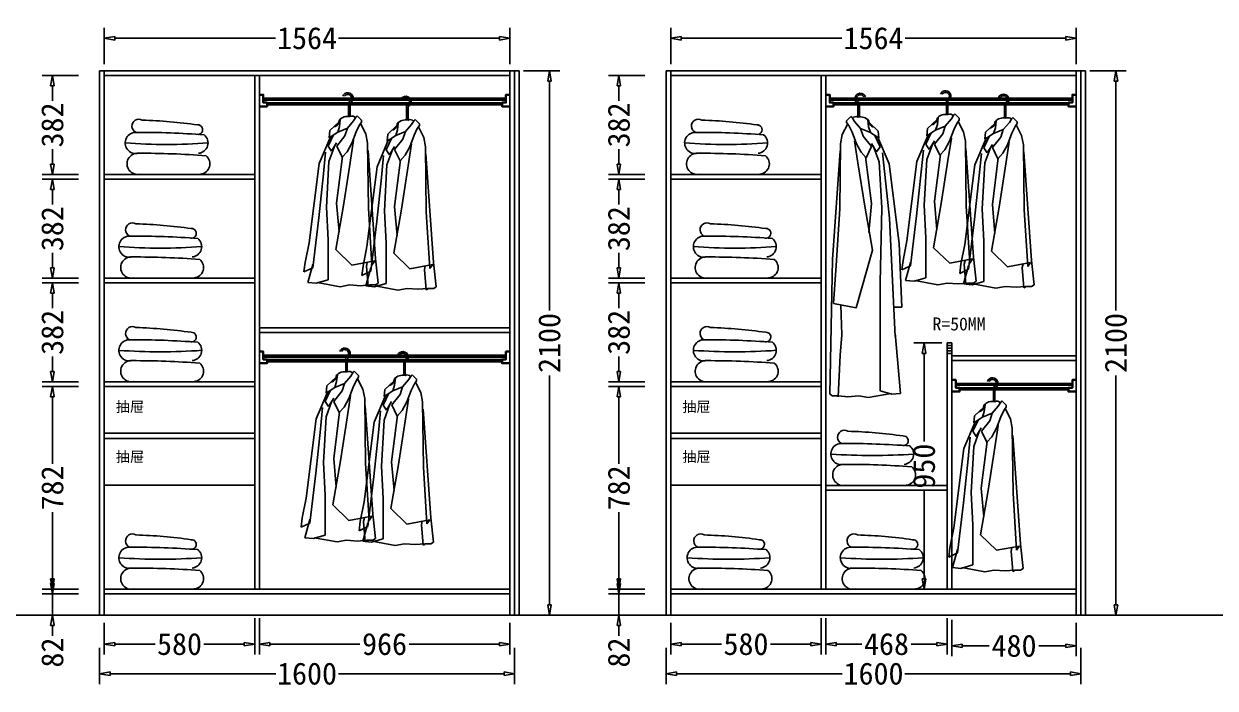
# Model space of a CAD drawing. Header units: millimetres. Extents: x 304407 to 361076, y -1262425 to -1203358.
# Drawn here: x 309134 to 313729, y -1209244 to -1206681 of the extents above; entities that cross this region are included whole.
import ezdxf

# ---------------------------------------------------------------- set-up
doc = ezdxf.new("R2010")
doc.units = ezdxf.units.MM
doc.header["$LTSCALE"] = 20
doc.layers.get('Defpoints').update_dxf_attribs({"color": 250})
for name, color, linetype in [('8', 8, 'Continuous'), ('LAYER10', 11, 'Continuous'), ('LAYER8', 11, 'Continuous'), ('图层3', 4, 'Continuous'), ('墙体', 40, 'Continuous')]:
    doc.layers.add(name, color=color, linetype=linetype)
doc.styles.get("Standard").update_dxf_attribs({"font": 'SimSun.ttf', "height": 85})
doc.styles.add('text', font='SimSun.ttf', dxfattribs={"height": 85})
doc.dimstyles.new('周文晶', dxfattribs={"dimtxt": 70, "dimasz": 40, "dimexe": 40, "dimexo": 30, "dimgap": 10, "dimtad": 0, "dimdec": 0, "dimtxsty": 'Standard', "dimblk": 'CLOSEDBLANK', "dimcen": 200, "dimclrd": 256, "dimclre": 256, "dimadec": 0, "dimazin": 0, "dimtfac": 1, "dimtdec": 0, "dimtmove": 0, "dimatfit": 3, "dimldrblk": 'CLOSEDBLANK', "dimfxl": 100, "dimfxlon": 1, "dimarcsym": 0})

# ---------------------------------------------------------------- blocks, each defined once
blk = doc.blocks.new('_ClosedBlank')
at = {"color": 0, "linetype": 'ByBlock', "lineweight": -2}
for p, q in [((-1, 0.17), (0, 0)), ((-1, 0.17), (-1, -0.17)), ((0, 0), (-1, -0.17))]:
    blk.add_line(p, q, dxfattribs=at)
blk = doc.blocks.new('*D74')
at = {"lineweight": -2, "transparency": 16777216}
for p, q in [((311629, -1208992.6), (311629, -1209114.2)), ((312209, -1208974.2), (312209, -1209114.2)), ((311669, -1209074.2), (311825, -1209074.2)), ((312169, -1209074.2), (312013.1, -1209074.2))]:
    blk.add_line(p, q, dxfattribs=at)
at = {"layer": 'Defpoints', "color": 0, "transparency": 16777216}
for p in [(312209, -1208862.6), (311629, -1208962.6), (312209, -1209074.2)]:
    blk.add_point(p, dxfattribs=at)
at = {"lineweight": -2, "transparency": 16777216, "xscale": 40, "yscale": 40, "zscale": 40, "rotation": 180}
blk.add_blockref('_ClosedBlank', (311629, -1209074.2), dxfattribs=at)
at = {"lineweight": -2, "transparency": 16777216, "xscale": 40, "yscale": 40, "zscale": 40}
blk.add_blockref('_ClosedBlank', (312209, -1209074.2), dxfattribs=at)
at = {"color": 0, "transparency": 16777216, "insert": (311919, -1209074.2), "char_height": 85, "attachment_point": 5}
blk.add_mtext('580', dxfattribs=at)
blk = doc.blocks.new('*D75')
at = {"lineweight": -2, "transparency": 16777216}
for p, q in [((312227, -1208974.2), (312227, -1209114.2)), ((312695, -1208974.2), (312695, -1209114.2)), ((312267, -1209074.2), (312366, -1209074.2)), ((312655, -1209074.2), (312556, -1209074.2))]:
    blk.add_line(p, q, dxfattribs=at)
at = {"layer": 'Defpoints', "color": 0, "transparency": 16777216}
for p in [(312227, -1206880.6), (312695, -1208862.6), (312695, -1209074.2)]:
    blk.add_point(p, dxfattribs=at)
at = {"lineweight": -2, "transparency": 16777216, "xscale": 40, "yscale": 40, "zscale": 40, "rotation": 180}
blk.add_blockref('_ClosedBlank', (312227, -1209074.2), dxfattribs=at)
at = {"lineweight": -2, "transparency": 16777216, "xscale": 40, "yscale": 40, "zscale": 40}
blk.add_blockref('_ClosedBlank', (312695, -1209074.2), dxfattribs=at)
at = {"color": 0, "transparency": 16777216, "insert": (312461, -1209074.2), "char_height": 85, "attachment_point": 5}
blk.add_mtext('468', dxfattribs=at)
blk = doc.blocks.new('*D76')
at = {"lineweight": -2, "transparency": 16777216}
for p, q in [((311629, -1206837.3), (311629, -1206697.3)), ((313193, -1206837.3), (313193, -1206697.3)), ((311669, -1206737.3), (312289.1, -1206737.3)), ((313153, -1206737.3), (312533, -1206737.3))]:
    blk.add_line(p, q, dxfattribs=at)
at = {"layer": 'Defpoints', "color": 0, "transparency": 16777216}
for p in [(313193, -1206737.3), (311629, -1206880.6), (313193, -1206880.6)]:
    blk.add_point(p, dxfattribs=at)
at = {"lineweight": -2, "transparency": 16777216, "xscale": 40, "yscale": 40, "zscale": 40, "rotation": 180}
blk.add_blockref('_ClosedBlank', (311629, -1206737.3), dxfattribs=at)
at = {"lineweight": -2, "transparency": 16777216, "xscale": 40, "yscale": 40, "zscale": 40}
blk.add_blockref('_ClosedBlank', (313193, -1206737.3), dxfattribs=at)
at = {"color": 0, "transparency": 16777216, "insert": (312411, -1206737.3), "char_height": 85, "attachment_point": 5}
blk.add_mtext('1564', dxfattribs=at)
blk = doc.blocks.new('*D77')
at = {"lineweight": -2, "transparency": 16777216}
for p, q in [((311611, -1209088.3), (311611, -1209228.3)), ((313211, -1209088.3), (313211, -1209228.3)), ((311651, -1209188.3), (312290.1, -1209188.3)), ((313171, -1209188.3), (312532, -1209188.3))]:
    blk.add_line(p, q, dxfattribs=at)
at = {"layer": 'Defpoints', "color": 0, "transparency": 16777216}
for p in [(311611, -1208962.6), (313211, -1208962.6), (313211, -1209188.3)]:
    blk.add_point(p, dxfattribs=at)
at = {"lineweight": -2, "transparency": 16777216, "xscale": 40, "yscale": 40, "zscale": 40, "rotation": 180}
blk.add_blockref('_ClosedBlank', (311611, -1209188.3), dxfattribs=at)
at = {"lineweight": -2, "transparency": 16777216, "xscale": 40, "yscale": 40, "zscale": 40}
blk.add_blockref('_ClosedBlank', (313211, -1209188.3), dxfattribs=at)
at = {"color": 0, "transparency": 16777216, "insert": (312411, -1209188.3), "char_height": 85, "attachment_point": 5}
blk.add_mtext('1600', dxfattribs=at)
blk = doc.blocks.new('*D78')
at = {"lineweight": -2, "transparency": 16777216}
for p, q in [((311428.8, -1208840.6), (311428.8, -1208800.6)), ((311528.8, -1208880.6), (311388.8, -1208880.6)), ((311428.8, -1208880.6), (311428.8, -1208962.6)), ((311528.8, -1208962.6), (311388.8, -1208962.6)), ((311428.8, -1209002.6), (311428.8, -1209042.6))]:
    blk.add_line(p, q, dxfattribs=at)
at = {"layer": 'Defpoints', "color": 0, "transparency": 16777216}
for p in [(311428.8, -1208880.6), (311629, -1208880.6), (311611, -1208962.6)]:
    blk.add_point(p, dxfattribs=at)
at = {"lineweight": -2, "transparency": 16777216, "xscale": 40, "yscale": 40, "zscale": 40}
for p, rotation in [((311428.8, -1208880.6), 270), ((311428.8, -1208962.6), 90)]:
    blk.add_blockref('_ClosedBlank', p, dxfattribs=dict(at, rotation=rotation))
at = {"color": 0, "transparency": 16777216, "insert": (311428.8, -1209106.7), "char_height": 85, "attachment_point": 5, "rotation": 90}
blk.add_mtext('82', dxfattribs=at)
blk = doc.blocks.new('*D79')
at = {"lineweight": -2, "transparency": 16777216}
for p, q in [((311528.8, -1208080.6), (311388.8, -1208080.6)), ((311428.8, -1208120.6), (311428.8, -1208378.5)), ((311428.8, -1208822.6), (311428.8, -1208564.8)), ((311528.8, -1208862.6), (311388.8, -1208862.6))]:
    blk.add_line(p, q, dxfattribs=at)
at = {"layer": 'Defpoints', "color": 0, "transparency": 16777216}
for p in [(311428.8, -1208080.6), (311629, -1208080.6), (311629, -1208862.6)]:
    blk.add_point(p, dxfattribs=at)
at = {"lineweight": -2, "transparency": 16777216, "xscale": 40, "yscale": 40, "zscale": 40}
for p, rotation in [((311428.8, -1208080.6), 90), ((311428.8, -1208862.6), 270)]:
    blk.add_blockref('_ClosedBlank', p, dxfattribs=dict(at, rotation=rotation))
at = {"color": 0, "transparency": 16777216, "insert": (311428.8, -1208471.6), "char_height": 85, "attachment_point": 5, "rotation": 90}
blk.add_mtext('782', dxfattribs=at)
blk = doc.blocks.new('*D80')
at = {"lineweight": -2, "transparency": 16777216}
for p, q in [((311528.8, -1207680.6), (311388.8, -1207680.6)), ((311428.8, -1207720.6), (311428.8, -1207778.3)), ((311428.8, -1208022.6), (311428.8, -1207965)), ((311528.8, -1208062.6), (311388.8, -1208062.6))]:
    blk.add_line(p, q, dxfattribs=at)
at = {"layer": 'Defpoints', "color": 0, "transparency": 16777216}
for p in [(311428.8, -1207680.6), (311629, -1207680.6), (311629, -1208062.6)]:
    blk.add_point(p, dxfattribs=at)
at = {"lineweight": -2, "transparency": 16777216, "xscale": 40, "yscale": 40, "zscale": 40}
for p, rotation in [((311428.8, -1207680.6), 90), ((311428.8, -1208062.6), 270)]:
    blk.add_blockref('_ClosedBlank', p, dxfattribs=dict(at, rotation=rotation))
at = {"color": 0, "transparency": 16777216, "insert": (311428.8, -1207871.6), "char_height": 85, "attachment_point": 5, "rotation": 90}
blk.add_mtext('382', dxfattribs=at)
blk = doc.blocks.new('*D81')
at = {"lineweight": -2, "transparency": 16777216}
for p, q in [((311528.8, -1207280.6), (311388.8, -1207280.6)), ((311428.8, -1207320.6), (311428.8, -1207378.3)), ((311428.8, -1207622.6), (311428.8, -1207565)), ((311528.8, -1207662.6), (311388.8, -1207662.6))]:
    blk.add_line(p, q, dxfattribs=at)
at = {"layer": 'Defpoints', "color": 0, "transparency": 16777216}
for p in [(311428.8, -1207280.6), (311629, -1207280.6), (311629, -1207662.6)]:
    blk.add_point(p, dxfattribs=at)
at = {"lineweight": -2, "transparency": 16777216, "xscale": 40, "yscale": 40, "zscale": 40}
for p, rotation in [((311428.8, -1207280.6), 90), ((311428.8, -1207662.6), 270)]:
    blk.add_blockref('_ClosedBlank', p, dxfattribs=dict(at, rotation=rotation))
at = {"color": 0, "transparency": 16777216, "insert": (311428.8, -1207471.6), "char_height": 85, "attachment_point": 5, "rotation": 90}
blk.add_mtext('382', dxfattribs=at)
blk = doc.blocks.new('*D82')
at = {"lineweight": -2, "transparency": 16777216}
for p, q in [((311528.8, -1206880.6), (311388.8, -1206880.6)), ((311428.8, -1206920.6), (311428.8, -1206978.3)), ((311428.8, -1207222.6), (311428.8, -1207165)), ((311528.8, -1207262.6), (311388.8, -1207262.6))]:
    blk.add_line(p, q, dxfattribs=at)
at = {"layer": 'Defpoints', "color": 0, "transparency": 16777216}
for p in [(311428.8, -1206880.6), (311629, -1206880.6), (311629, -1207262.6)]:
    blk.add_point(p, dxfattribs=at)
at = {"lineweight": -2, "transparency": 16777216, "xscale": 40, "yscale": 40, "zscale": 40}
for p, rotation in [((311428.8, -1206880.6), 90), ((311428.8, -1207262.6), 270)]:
    blk.add_blockref('_ClosedBlank', p, dxfattribs=dict(at, rotation=rotation))
at = {"color": 0, "transparency": 16777216, "insert": (311428.8, -1207071.6), "char_height": 85, "attachment_point": 5, "rotation": 90}
blk.add_mtext('382', dxfattribs=at)
blk = doc.blocks.new('*D83')
at = {"lineweight": -2, "transparency": 16777216}
for p, q in [((313245.9, -1206862.6), (313385.9, -1206862.6)), ((313345.9, -1206902.6), (313345.9, -1207787.9)), ((313345.9, -1208922.6), (313345.9, -1208037.4)), ((313245.9, -1208962.6), (313385.9, -1208962.6))]:
    blk.add_line(p, q, dxfattribs=at)
at = {"layer": 'Defpoints', "color": 0, "transparency": 16777216}
for p in [(313211, -1206862.6), (313345.9, -1206862.6), (313211, -1208962.6)]:
    blk.add_point(p, dxfattribs=at)
at = {"lineweight": -2, "transparency": 16777216, "xscale": 40, "yscale": 40, "zscale": 40}
for p, rotation in [((313345.9, -1206862.6), 90), ((313345.9, -1208962.6), 270)]:
    blk.add_blockref('_ClosedBlank', p, dxfattribs=dict(at, rotation=rotation))
at = {"color": 0, "transparency": 16777216, "insert": (313345.9, -1207912.6), "char_height": 85, "attachment_point": 5, "rotation": 90}
blk.add_mtext('2100', dxfattribs=at)
blk = doc.blocks.new('*D84')
at = {"lineweight": -2, "transparency": 16777216}
for p, q in [((309444, -1208992.6), (309444, -1209114.2)), ((310024, -1208974.2), (310024, -1209114.2)), ((309484, -1209074.2), (309640, -1209074.2)), ((309984, -1209074.2), (309828.1, -1209074.2))]:
    blk.add_line(p, q, dxfattribs=at)
at = {"layer": 'Defpoints', "color": 0, "transparency": 16777216}
for p in [(310024, -1208862.6), (309444, -1208962.6), (310024, -1209074.2)]:
    blk.add_point(p, dxfattribs=at)
at = {"lineweight": -2, "transparency": 16777216, "xscale": 40, "yscale": 40, "zscale": 40, "rotation": 180}
blk.add_blockref('_ClosedBlank', (309444, -1209074.2), dxfattribs=at)
at = {"lineweight": -2, "transparency": 16777216, "xscale": 40, "yscale": 40, "zscale": 40}
blk.add_blockref('_ClosedBlank', (310024, -1209074.2), dxfattribs=at)
at = {"color": 0, "transparency": 16777216, "insert": (309734, -1209074.2), "char_height": 85, "attachment_point": 5}
blk.add_mtext('580', dxfattribs=at)
blk = doc.blocks.new('*D85')
at = {"lineweight": -2, "transparency": 16777216}
for p, q in [((310042, -1208974.2), (310042, -1209114.2)), ((311008, -1208992.6), (311008, -1209114.2)), ((310082, -1209074.2), (310430, -1209074.2)), ((310968, -1209074.2), (310620, -1209074.2))]:
    blk.add_line(p, q, dxfattribs=at)
at = {"layer": 'Defpoints', "color": 0, "transparency": 16777216}
for p in [(310042, -1206880.6), (311008, -1208962.6), (311008, -1209074.2)]:
    blk.add_point(p, dxfattribs=at)
at = {"lineweight": -2, "transparency": 16777216, "xscale": 40, "yscale": 40, "zscale": 40, "rotation": 180}
blk.add_blockref('_ClosedBlank', (310042, -1209074.2), dxfattribs=at)
at = {"lineweight": -2, "transparency": 16777216, "xscale": 40, "yscale": 40, "zscale": 40}
blk.add_blockref('_ClosedBlank', (311008, -1209074.2), dxfattribs=at)
at = {"color": 0, "transparency": 16777216, "insert": (310525, -1209074.2), "char_height": 85, "attachment_point": 5}
blk.add_mtext('966', dxfattribs=at)
blk = doc.blocks.new('*D86')
at = {"lineweight": -2, "transparency": 16777216}
for p, q in [((309444, -1206837.3), (309444, -1206697.3)), ((311008, -1206837.3), (311008, -1206697.3)), ((309484, -1206737.3), (310104.1, -1206737.3)), ((310968, -1206737.3), (310347.9, -1206737.3))]:
    blk.add_line(p, q, dxfattribs=at)
at = {"layer": 'Defpoints', "color": 0, "transparency": 16777216}
for p in [(311008, -1206737.3), (309444, -1206880.6), (311008, -1206880.6)]:
    blk.add_point(p, dxfattribs=at)
at = {"lineweight": -2, "transparency": 16777216, "xscale": 40, "yscale": 40, "zscale": 40, "rotation": 180}
blk.add_blockref('_ClosedBlank', (309444, -1206737.3), dxfattribs=at)
at = {"lineweight": -2, "transparency": 16777216, "xscale": 40, "yscale": 40, "zscale": 40}
blk.add_blockref('_ClosedBlank', (311008, -1206737.3), dxfattribs=at)
at = {"color": 0, "transparency": 16777216, "insert": (310226, -1206737.3), "char_height": 85, "attachment_point": 5}
blk.add_mtext('1564', dxfattribs=at)
blk = doc.blocks.new('*D87')
at = {"lineweight": -2, "transparency": 16777216}
for p, q in [((309426, -1209088.3), (309426, -1209228.3)), ((311026, -1209088.3), (311026, -1209228.3)), ((309466, -1209188.3), (310105.1, -1209188.3)), ((310986, -1209188.3), (310347, -1209188.3))]:
    blk.add_line(p, q, dxfattribs=at)
at = {"layer": 'Defpoints', "color": 0, "transparency": 16777216}
for p in [(309426, -1208962.6), (311026, -1208962.6), (311026, -1209188.3)]:
    blk.add_point(p, dxfattribs=at)
at = {"lineweight": -2, "transparency": 16777216, "xscale": 40, "yscale": 40, "zscale": 40, "rotation": 180}
blk.add_blockref('_ClosedBlank', (309426, -1209188.3), dxfattribs=at)
at = {"lineweight": -2, "transparency": 16777216, "xscale": 40, "yscale": 40, "zscale": 40}
blk.add_blockref('_ClosedBlank', (311026, -1209188.3), dxfattribs=at)
at = {"color": 0, "transparency": 16777216, "insert": (310226, -1209188.3), "char_height": 85, "attachment_point": 5}
blk.add_mtext('1600', dxfattribs=at)
blk = doc.blocks.new('*D88')
at = {"lineweight": -2, "transparency": 16777216}
for p, q in [((309243.8, -1208840.6), (309243.8, -1208800.6)), ((309343.8, -1208880.6), (309203.8, -1208880.6)), ((309243.8, -1208880.6), (309243.8, -1208962.6)), ((309343.8, -1208962.6), (309203.8, -1208962.6)), ((309243.8, -1209002.6), (309243.8, -1209042.6))]:
    blk.add_line(p, q, dxfattribs=at)
at = {"layer": 'Defpoints', "color": 0, "transparency": 16777216}
for p in [(309243.8, -1208880.6), (309444, -1208880.6), (309426, -1208962.6)]:
    blk.add_point(p, dxfattribs=at)
at = {"lineweight": -2, "transparency": 16777216, "xscale": 40, "yscale": 40, "zscale": 40}
for p, rotation in [((309243.8, -1208880.6), 270), ((309243.8, -1208962.6), 90)]:
    blk.add_blockref('_ClosedBlank', p, dxfattribs=dict(at, rotation=rotation))
at = {"color": 0, "transparency": 16777216, "insert": (309243.8, -1209106.7), "char_height": 85, "attachment_point": 5, "rotation": 90}
blk.add_mtext('82', dxfattribs=at)
blk = doc.blocks.new('*D89')
at = {"lineweight": -2, "transparency": 16777216}
for p, q in [((309343.8, -1208080.6), (309203.8, -1208080.6)), ((309243.8, -1208120.6), (309243.8, -1208378.5)), ((309243.8, -1208822.6), (309243.8, -1208564.8)), ((309343.8, -1208862.6), (309203.8, -1208862.6))]:
    blk.add_line(p, q, dxfattribs=at)
at = {"layer": 'Defpoints', "color": 0, "transparency": 16777216}
for p in [(309243.8, -1208080.6), (309444, -1208080.6), (309444, -1208862.6)]:
    blk.add_point(p, dxfattribs=at)
at = {"lineweight": -2, "transparency": 16777216, "xscale": 40, "yscale": 40, "zscale": 40}
for p, rotation in [((309243.8, -1208080.6), 90), ((309243.8, -1208862.6), 270)]:
    blk.add_blockref('_ClosedBlank', p, dxfattribs=dict(at, rotation=rotation))
at = {"color": 0, "transparency": 16777216, "insert": (309243.8, -1208471.6), "char_height": 85, "attachment_point": 5, "rotation": 90}
blk.add_mtext('782', dxfattribs=at)
blk = doc.blocks.new('*D90')
at = {"lineweight": -2, "transparency": 16777216}
for p, q in [((309343.8, -1207680.6), (309203.8, -1207680.6)), ((309243.8, -1207720.6), (309243.8, -1207778.3)), ((309243.8, -1208022.6), (309243.8, -1207965)), ((309343.8, -1208062.6), (309203.8, -1208062.6))]:
    blk.add_line(p, q, dxfattribs=at)
at = {"layer": 'Defpoints', "color": 0, "transparency": 16777216}
for p in [(309243.8, -1207680.6), (309444, -1207680.6), (309444, -1208062.6)]:
    blk.add_point(p, dxfattribs=at)
at = {"lineweight": -2, "transparency": 16777216, "xscale": 40, "yscale": 40, "zscale": 40}
for p, rotation in [((309243.8, -1207680.6), 90), ((309243.8, -1208062.6), 270)]:
    blk.add_blockref('_ClosedBlank', p, dxfattribs=dict(at, rotation=rotation))
at = {"color": 0, "transparency": 16777216, "insert": (309243.8, -1207871.6), "char_height": 85, "attachment_point": 5, "rotation": 90}
blk.add_mtext('382', dxfattribs=at)
blk = doc.blocks.new('*D91')
at = {"lineweight": -2, "transparency": 16777216}
for p, q in [((309343.8, -1207280.6), (309203.8, -1207280.6)), ((309243.8, -1207320.6), (309243.8, -1207378.3)), ((309243.8, -1207622.6), (309243.8, -1207565)), ((309343.8, -1207662.6), (309203.8, -1207662.6))]:
    blk.add_line(p, q, dxfattribs=at)
at = {"layer": 'Defpoints', "color": 0, "transparency": 16777216}
for p in [(309243.8, -1207280.6), (309444, -1207280.6), (309444, -1207662.6)]:
    blk.add_point(p, dxfattribs=at)
at = {"lineweight": -2, "transparency": 16777216, "xscale": 40, "yscale": 40, "zscale": 40}
for p, rotation in [((309243.8, -1207280.6), 90), ((309243.8, -1207662.6), 270)]:
    blk.add_blockref('_ClosedBlank', p, dxfattribs=dict(at, rotation=rotation))
at = {"color": 0, "transparency": 16777216, "insert": (309243.8, -1207471.6), "char_height": 85, "attachment_point": 5, "rotation": 90}
blk.add_mtext('382', dxfattribs=at)
blk = doc.blocks.new('*D92')
at = {"lineweight": -2, "transparency": 16777216}
for p, q in [((309343.8, -1206880.6), (309203.8, -1206880.6)), ((309243.8, -1206920.6), (309243.8, -1206978.3)), ((309243.8, -1207222.6), (309243.8, -1207165)), ((309343.8, -1207262.6), (309203.8, -1207262.6))]:
    blk.add_line(p, q, dxfattribs=at)
at = {"layer": 'Defpoints', "color": 0, "transparency": 16777216}
for p in [(309243.8, -1206880.6), (309444, -1206880.6), (309444, -1207262.6)]:
    blk.add_point(p, dxfattribs=at)
at = {"lineweight": -2, "transparency": 16777216, "xscale": 40, "yscale": 40, "zscale": 40}
for p, rotation in [((309243.8, -1206880.6), 90), ((309243.8, -1207262.6), 270)]:
    blk.add_blockref('_ClosedBlank', p, dxfattribs=dict(at, rotation=rotation))
at = {"color": 0, "transparency": 16777216, "insert": (309243.8, -1207071.6), "char_height": 85, "attachment_point": 5, "rotation": 90}
blk.add_mtext('382', dxfattribs=at)
blk = doc.blocks.new('*D93')
at = {"lineweight": -2, "transparency": 16777216}
for p, q in [((311060.9, -1206862.6), (311200.9, -1206862.6)), ((311160.9, -1206902.6), (311160.9, -1207787.9)), ((311160.9, -1208922.6), (311160.9, -1208037.4)), ((311060.9, -1208962.6), (311200.9, -1208962.6))]:
    blk.add_line(p, q, dxfattribs=at)
at = {"layer": 'Defpoints', "color": 0, "transparency": 16777216}
for p in [(311026, -1206862.6), (311160.9, -1206862.6), (311026, -1208962.6)]:
    blk.add_point(p, dxfattribs=at)
at = {"lineweight": -2, "transparency": 16777216, "xscale": 40, "yscale": 40, "zscale": 40}
for p, rotation in [((311160.9, -1206862.6), 90), ((311160.9, -1208962.6), 270)]:
    blk.add_blockref('_ClosedBlank', p, dxfattribs=dict(at, rotation=rotation))
at = {"color": 0, "transparency": 16777216, "insert": (311160.9, -1207912.6), "char_height": 85, "attachment_point": 5, "rotation": 90}
blk.add_mtext('2100', dxfattribs=at)
blk = doc.blocks.new('*D94')
at = {"lineweight": -2, "transparency": 16777216}
for p, q in [((312674, -1207912.6), (312566, -1207912.6)), ((312606, -1207952.6), (312606, -1208292.6)), ((312606, -1208822.6), (312606, -1208482.6)), ((312665, -1208862.6), (312566, -1208862.6))]:
    blk.add_line(p, q, dxfattribs=at)
at = {"layer": 'Defpoints', "color": 0, "transparency": 16777216}
for p in [(312704, -1207912.6), (312606, -1208862.6), (312695, -1208862.6)]:
    blk.add_point(p, dxfattribs=at)
at = {"lineweight": -2, "transparency": 16777216, "xscale": 40, "yscale": 40, "zscale": 40}
for p, rotation in [((312606, -1207912.6), 90), ((312606, -1208862.6), 270)]:
    blk.add_blockref('_ClosedBlank', p, dxfattribs=dict(at, rotation=rotation))
at = {"color": 0, "transparency": 16777216, "insert": (312606, -1208387.6), "char_height": 85, "attachment_point": 5, "rotation": 90}
blk.add_mtext('950', dxfattribs=at)
blk = doc.blocks.new('*D95')
at = {"lineweight": -2, "transparency": 16777216}
for p, q in [((312713, -1208980.9), (312713, -1209120.9)), ((313193, -1208992.6), (313193, -1209120.9)), ((312753, -1209080.9), (312857.6, -1209080.9)), ((313153, -1209080.9), (313048.5, -1209080.9))]:
    blk.add_line(p, q, dxfattribs=at)
at = {"layer": 'Defpoints', "color": 0, "transparency": 16777216}
for p in [(312713, -1208862.6), (313193, -1208962.6), (313193, -1209080.9)]:
    blk.add_point(p, dxfattribs=at)
at = {"lineweight": -2, "transparency": 16777216, "xscale": 40, "yscale": 40, "zscale": 40, "rotation": 180}
blk.add_blockref('_ClosedBlank', (312713, -1209080.9), dxfattribs=at)
at = {"lineweight": -2, "transparency": 16777216, "xscale": 40, "yscale": 40, "zscale": 40}
blk.add_blockref('_ClosedBlank', (313193, -1209080.9), dxfattribs=at)
at = {"color": 0, "transparency": 16777216, "insert": (312953, -1209080.9), "char_height": 85, "attachment_point": 5}
blk.add_mtext('480', dxfattribs=at)
blk = doc.blocks.new('A$C1C5764E0')
at = {"layer": '8'}
for p, q in [((172.3, 708.4), (172.3, 657.4)), ((178.3, 708.4), (178.3, 657.4)), ((137.4, 618.5), (140.1, 644.9)), ((191.5, 639.3), (201.2, 654.6)), ((201.2, 654.6), (205.3, 658.7)), ((205.3, 658.7), (222, 642.1)), ((99.9, 601.9), (97.1, 574.2)), ((135.3, 635.3), (99.9, 601.9)), ((130.4, 596.4), (137.4, 618.5)), ((130.4, 596.4), (167.9, 611.6)), ((158.2, 582.5), (167.9, 611.6)), ((167.9, 611.6), (191.5, 639.3)), ((201.2, 597.8), (184.5, 553.4)), ((213.6, 624.1), (201.2, 597.8)), ((222, 635.2), (213.6, 624.1)), ((217.8, 629.6), (238.6, 589.4)), ((222, 642.1), (222, 635.2)), ((103, 580.9), (58.4, 475.1)), ((113.7, 585.2), (93.2, 541.7)), ((97.1, 574.2), (130.4, 596.4)), ((106.3, 522.1), (125.9, 554.7)), ((126.3, 542.3), (158.2, 582.5)), ((184.5, 553.4), (166.5, 520.1)), ((178.3, 479.5), (191.3, 564.6)), ((238.6, 589.4), (245.5, 553.4)), ((245.5, 553.4), (248.3, 302.5)), ((75, 435), (83.4, 518.8)), ((93.2, 541.7), (106.3, 522.1)), ((96.5, 482.8), (119.4, 544.9)), ((147.1, 499.3), (126.3, 542.3)), ((166.5, 520.1), (147.1, 499.3)), ((276.4, 106.8), (247, 525.3)), ((58.4, 475.1), (19.5, 168.8)), ((86.6, 306.3), (96.5, 482.8)), ((148.8, 502.4), (125.9, 322.6)), ((152.1, 312.8), (178.3, 479.5)), ((57, 265.8), (75, 435)), ((125.9, 322.6), (135.7, 211.4)), ((93.2, 180.9), (86.6, 306.3)), ((122.6, 142.8), (152.1, 312.8)), ((248.3, 302.5), (262.2, 83.5)), ((34.3, 73.1), (57, 265.8)), ((19.5, 168.8), (4.8, 92.7)), ((93.2, 26.2), (93.2, 180.9)), ((184.8, 82.8), (122.6, 142.8)), ((4.8, 92.7), (0, 56.7)), ((273.1, 99.1), (184.8, 82.8)), ((244.2, 93.8), (240.9, 79.6)), ((262.2, 83.5), (273.1, 99.1)), ((286.7, 13.1), (276.4, 106.8)), ((0, 56.7), (34.3, 73.1)), ((34.3, 86.2), (14.7, 16.3)), ((240.9, 79.6), (247.4, 1.1)), ((14.7, 16.3), (47.4, 13.1)), ((47.4, 13.1), (93.2, 26.2)), ((50.7, 16.3), (139, 0)), ((139, 0), (175, 6.5)), ((175, 6.5), (217.5, 3.3)), ((217.5, 3.3), (253.5, 6.5)), ((247.4, 1.1), (254, 3.3)), ((253.5, 6.5), (276.9, 6.5)), ((276.9, 6.5), (286.7, 13.1))]:
    blk.add_line(p, q, dxfattribs=at)
for centre, radius, start, end in [((168.9, 727.1), 20.9, 296.6338, 159.5285), ((168.9, 727.1), 14.9, 296.6338, 150.6175), ((175.9, 709.9), 3.91, 94.6712, 201.9626), ((168.9, 613.1), 43.9, 77.6993, 138.5966), ((186.2, 639.8), 18, 42.48, 116.3392), ((110.9, 641.2), 25.1, 286.2636, 2.0248)]:
    blk.add_arc(centre, radius, start, end, dxfattribs=at)
blk = doc.blocks.new('A$C4F477F88')
at = {"layer": 'LAYER10'}
blk.add_blockref('A$C1C5764E0', (0, 0), dxfattribs=at)
blk = doc.blocks.new('A$C5E603B19')
at = {"layer": 'LAYER8'}
blk.add_blockref('A$C4F477F88', (0, 0), dxfattribs=at)
blk = doc.blocks.new('A$C1B0A679D')
at = {"layer": '图层3'}
blk.add_blockref('A$C5E603B19', (0, 0), dxfattribs=at)
blk = doc.blocks.new('A$C11F00F61')
at = {"color": 8}
blk.add_line((48.2, 0), (290.3, 1.2), dxfattribs=at)
at = {"layer": '墙体', "color": 8}
for centre, radius, start, end in [((52.6, 186.6), 26.7, 59.8021, 244.0801), ((9.8, -1698.7), 1909.1, 81.8981, 88.3112), ((280.3, 173), 18.4, 260.1551, 94.4157), ((41, 121.6), 41, 86.0834, 284.0988), ((53.8, -3125.6), 3288.1, 85.6244, 90.1755), ((279.7, 121.7), 40, 274.9406, 51.3165), ((159.2, 2329.1), 2213.2, 265.8756, 274.159), ((48.2, 41), 41, 86.0834, 284.0988), ((61, -3206.2), 3288.1, 85.6244, 90.1755), ((286.9, 41.1), 40, 274.9406, 51.3165)]:
    blk.add_arc(centre, radius, start, end, dxfattribs=at)
blk = doc.blocks.new('A$C52EB379C')
at = {"layer": '8'}
for p, q in [((163.3, 1134.6), (163.3, 1083.5)), ((169.3, 1134.6), (169.3, 1083.5)), ((126.4, 1061.5), (91, 1028.1)), ((128.4, 1044.7), (131.2, 1071)), ((159, 1037.8), (182.5, 1065.5)), ((182.5, 1065.5), (192.3, 1080.7)), ((192.3, 1080.7), (196.4, 1084.9)), ((196.4, 1084.9), (213.1, 1068.3)), ((213.1, 1061.3), (204.7, 1050.2)), ((213.1, 1068.3), (213.1, 1061.3)), ((104.8, 1011.4), (84.3, 967.8)), ((91, 1028.1), (88.2, 1000.3)), ((88.2, 1000.3), (121.5, 1022.5)), ((121.5, 1022.5), (128.4, 1044.7)), ((121.5, 1022.5), (159, 1037.8)), ((149.3, 1008.7), (159, 1037.8)), ((192.3, 1023.9), (175.6, 979.5)), ((204.7, 1050.2), (192.3, 1023.9)), ((208.9, 1055.8), (229.7, 1015.6)), ((229.7, 1015.6), (236.6, 979.5)), ((94.1, 1007.1), (49.5, 901.3)), ((84.3, 967.8), (97.4, 948.2)), ((87.6, 909), (110.5, 971.1)), ((97.4, 948.2), (117, 980.9)), ((117.4, 968.5), (149.3, 1008.7)), ((138.2, 925.5), (117.4, 968.5)), ((175.6, 979.5), (157.6, 946.3)), ((169.3, 905.7), (182.4, 990.7)), ((236.6, 979.5), (239.4, 728.7)), ((66.1, 861.1), (74.5, 944.9)), ((139.9, 928.6), (117, 748.8)), ((157.6, 946.3), (138.2, 925.5)), ((267.5, 533), (238.1, 951.5)), ((49.5, 901.3), (10.6, 595)), ((77.7, 732.4), (87.6, 909)), ((143.2, 738.9), (169.3, 905.7)), ((48.1, 692), (66.1, 861.1)), ((113.7, 568.9), (143.2, 738.9)), ((117, 748.8), (126.8, 637.6)), ((25.4, 235.4), (48.1, 692)), ((84.3, 444.7), (77.7, 732.4)), ((239.4, 728.7), (253.3, 509.7)), ((10.6, 595), (0, 349)), ((175.9, 346.6), (113.7, 568.9)), ((253.3, 509.7), (264.2, 362.9)), ((277.8, 13.1), (267.5, 533)), ((84.3, 26.2), (84.3, 444.7)), ((0, 349), (31, 349)), ((264.2, 362.9), (175.9, 346.6)), ((235.3, 357.6), (232, 242)), ((25.4, 248.5), (5.8, 16.3)), ((232, 242), (238.5, 163.5)), ((238.5, 163.5), (245.1, 3.3)), ((5.8, 16.3), (38.5, 13.1)), ((38.5, 13.1), (84.3, 26.2)), ((41.7, 16.3), (130.1, 0)), ((130.1, 0), (166.1, 6.5)), ((166.1, 6.5), (208.6, 3.3)), ((208.6, 3.3), (244.6, 6.5)), ((244.6, 6.5), (268, 6.5)), ((268, 6.5), (277.8, 13.1))]:
    blk.add_line(p, q, dxfattribs=at)
for centre, radius, start, end in [((160, 1153.2), 20.9, 296.6338, 159.5285), ((160, 1153.2), 14.9, 296.6338, 150.6175), ((167, 1136), 3.91, 94.6712, 201.9626), ((102, 1067.4), 25.1, 286.2636, 2.0248), ((160, 1039.2), 43.9, 77.6993, 138.5966), ((177.3, 1066), 18, 42.48, 116.3392)]:
    blk.add_arc(centre, radius, start, end, dxfattribs=at)
blk = doc.blocks.new('A$C05785CA5')
at = {"layer": 'LAYER10'}
blk.add_blockref('A$C52EB379C', (0, 0), dxfattribs=at)
blk = doc.blocks.new('A$C100967EE')
at = {"layer": 'LAYER10'}
blk.add_blockref('A$C05785CA5', (0, 0), dxfattribs=at)
blk = doc.blocks.new('A$C65D30603')
at = {"layer": 'LAYER8'}
blk.add_blockref('A$C100967EE', (0, 0), dxfattribs=at)
blk = doc.blocks.new('A$C50CE712E')
at = {"layer": '图层3'}
blk.add_blockref('A$C65D30603', (0, 0), dxfattribs=at)

msp = doc.modelspace()

# ---------------------------------------------------------------- linework, layer by layer
for p, q in [((309426, -1208962.6), (309426, -1206862.6)), ((309426, -1206862.6), (311026, -1206862.6)), ((309444, -1208962.6), (309444, -1206862.6)), ((309444, -1206880.6), (311008, -1206880.6)), ((310024, -1208862.6), (310024, -1206880.6)), ((310042, -1208862.6), (310042, -1206880.6)), ((311008, -1206862.6), (311008, -1208962.6)), ((311026, -1206862.6), (311026, -1208962.6)), ((311044, -1206862.6), (311026, -1206862.6)), ((311044, -1208962.6), (311044, -1206862.6)), ((311611, -1208962.6), (311611, -1206862.6)), ((311611, -1206862.6), (313211, -1206862.6)), ((311629, -1208962.6), (311629, -1206862.6)), ((311629, -1206880.6), (313193, -1206880.6)), ((312209, -1208862.6), (312209, -1206880.6)), ((312227, -1208862.6), (312227, -1206880.6)), ((313193, -1206862.6), (313193, -1208962.6)), ((313211, -1206862.6), (313211, -1208962.6)), ((313229, -1206862.6), (313211, -1206862.6)), ((313229, -1208962.6), (313229, -1206862.6)), ((309444, -1207262.6), (310024, -1207262.6)), ((311629, -1207262.6), (312209, -1207262.6)), ((309444, -1207280.6), (310024, -1207280.6)), ((311629, -1207280.6), (312209, -1207280.6)), ((309444, -1207662.6), (310024, -1207662.6)), ((309444, -1207680.6), (310024, -1207680.6)), ((311629, -1207662.6), (312209, -1207662.6)), ((311629, -1207680.6), (312209, -1207680.6)), ((310042, -1207853.6), (311008, -1207853.6)), ((310042, -1207871.6), (311008, -1207871.6)), ((312695, -1207912.6), (312695, -1208862.6)), ((312713, -1207912.6), (312695, -1207912.6)), ((312713, -1207912.6), (312713, -1208862.6)), ((312713, -1207922.6), (312695, -1207922.6)), ((312713, -1207932.6), (312695, -1207932.6)), ((312713, -1207942.6), (312695, -1207942.6)), ((312713, -1207952.6), (312695, -1207952.6)), ((313193, -1207962.6), (312713, -1207962.6)), ((313193, -1207980.6), (312713, -1207980.6)), ((309444, -1208062.6), (310024, -1208062.6)), ((309444, -1208080.6), (310024, -1208080.6)), ((311629, -1208062.6), (312209, -1208062.6)), ((311629, -1208080.6), (312209, -1208080.6)), ((309444, -1208260.6), (310024, -1208260.6)), ((309444, -1208280.6), (310024, -1208280.6)), ((311629, -1208260.6), (312209, -1208260.6)), ((311629, -1208280.6), (312209, -1208280.6)), ((309444, -1208460.6), (310024, -1208460.6)), ((311629, -1208460.6), (312209, -1208460.6)), ((312695, -1208462.6), (312227, -1208462.6)), ((312695, -1208480.6), (312227, -1208480.6)), ((309444, -1208862.6), (311008, -1208862.6)), ((311629, -1208862.6), (313193, -1208862.6)), ((309444, -1208880.6), (311008, -1208880.6)), ((311629, -1208880.6), (313193, -1208880.6)), ((309426, -1208962.6), (311026, -1208962.6)), ((311026, -1208962.6), (311044, -1208962.6)), ((311611, -1208962.6), (313211, -1208962.6)), ((313211, -1208962.6), (313229, -1208962.6))]:
    msp.add_line(p, q)
at = {"color": 8}
msp.add_line((361075.9, -1208962.6), (304407.4, -1208962.6), dxfattribs=at)
at = {"lineweight": 30}
for points in [[(310042, -1206955), (310057, -1206955), (310057, -1206985), (310072, -1206985), (310072, -1207000), (310042, -1207000)], [(310993, -1206970), (310057, -1206970)], [(310993, -1206974.5), (310057, -1206974.5)], [(310978, -1206987), (310072, -1206987)], [(310978, -1206992.5), (310072, -1206992.5)], [(311008, -1206955), (310993, -1206955), (310993, -1206985), (310978, -1206985), (310978, -1207000), (311008, -1207000)], [(312227, -1206955), (312242, -1206955), (312242, -1206985), (312257, -1206985), (312257, -1207000), (312227, -1207000)], [(313178, -1206970), (312242, -1206970)], [(313178, -1206974.5), (312242, -1206974.5)], [(313163, -1206987), (312257, -1206987)], [(313163, -1206992.5), (312257, -1206992.5)], [(313193, -1206955), (313178, -1206955), (313178, -1206985), (313163, -1206985), (313163, -1207000), (313193, -1207000)], [(310042, -1207946), (310057, -1207946), (310057, -1207976), (310072, -1207976), (310072, -1207991), (310042, -1207991)], [(310993, -1207961), (310057, -1207961)], [(311008, -1207946), (310993, -1207946), (310993, -1207976), (310978, -1207976), (310978, -1207991), (311008, -1207991)], [(310993, -1207965.5), (310057, -1207965.5)], [(310978, -1207978), (310072, -1207978)], [(310978, -1207983.5), (310072, -1207983.5)], [(312713, -1208055), (312728, -1208055), (312728, -1208085), (312743, -1208085), (312743, -1208100), (312713, -1208100)], [(313178, -1208070), (312728, -1208070)], [(313178, -1208074.5), (312728, -1208074.5)], [(313163, -1208087), (312743, -1208087)], [(313163, -1208092.5), (312743, -1208092.5)], [(313193, -1208055), (313178, -1208055), (313178, -1208085), (313163, -1208085), (313163, -1208100), (313193, -1208100)]]:
    msp.add_lwpolyline(points, dxfattribs=at)

# ---------------------------------------------------------------- block references
for name, p in [('A$C1B0A679D', (310214.1, -1207695.4)), ('A$C1B0A679D', (312519.9, -1207687.7)), ('A$C1B0A679D', (310437.6, -1207708.8)), ('A$C1B0A679D', (312743.5, -1207701.1)), ('A$C11F00F61', (309524.4, -1207262.6)), ('A$C11F00F61', (311682.4, -1207262.6)), ('A$C11F00F61', (309500, -1207662.6)), ('A$C11F00F61', (311716.1, -1207662.6)), ('A$C11F00F61', (309500, -1208062.6)), ('A$C11F00F61', (311716.1, -1208062.6)), ('A$C1B0A679D', (310202.8, -1208680.2)), ('A$C1B0A679D', (310426.4, -1208693.6)), ('A$C1B0A679D', (312700.9, -1208795)), ('A$C11F00F61', (312246.3, -1208462.6)), ('A$C11F00F61', (309500, -1208862.6)), ('A$C11F00F61', (311691.8, -1208862.6)), ('A$C11F00F61', (312282.9, -1208862.6))]:
    msp.add_blockref(name, p)
at = {"xscale": -1}
msp.add_blockref('A$C50CE712E', (312520.3, -1208123.4), dxfattribs=at)

# ---------------------------------------------------------------- texts
at = {"attachment_point": 1, "style": 'text'}
for s, insert, char_height, width in [('R=50MM', (312638.8, -1207814.1), 50, 419.038), ('抽屉', (309488.3, -1208138.3), 40, 305.609), ('抽屉', (311673.3, -1208138.3), 40, 305.609), ('抽屉', (309488.3, -1208331.7), 40, 305.609), ('抽屉', (311673.3, -1208331.7), 40, 305.609)]:
    msp.add_mtext(s, dxfattribs=dict(at, insert=insert, char_height=char_height, width=width))

# ---------------------------------------------------------------- dimensions: what is measured, and where the dimension line sits
for base, p1, p2, picture, middle in [((311008, -1206737.3), (309444, -1206880.6), (311008, -1206880.6), '*D86', (310226, -1206737.3)), ((313193, -1206737.3), (311629, -1206880.6), (313193, -1206880.6), '*D76', (312411, -1206737.3)), ((311008, -1209074.2), (310042, -1206880.6), (311008, -1208962.6), '*D85', (310525, -1209074.2)), ((312695, -1209074.2), (312227, -1206880.6), (312695, -1208862.6), '*D75', (312461, -1209074.2)), ((310024, -1209074.2), (309444, -1208962.6), (310024, -1208862.6), '*D84', (309734, -1209074.2)), ((312209, -1209074.2), (311629, -1208962.6), (312209, -1208862.6), '*D74', (311919, -1209074.2)), ((313193, -1209080.9), (312713, -1208862.6), (313193, -1208962.6), '*D95', (312953, -1209080.9)), ((311026, -1209188.3), (309426, -1208962.6), (311026, -1208962.6), '*D87', (310226, -1209188.3)), ((313211, -1209188.3), (311611, -1208962.6), (313211, -1208962.6), '*D77', (312411, -1209188.3))]:
    dim = msp.add_linear_dim(base=base, p1=p1, p2=p2, dimstyle='周文晶')
    dim.commit()
    dim.dimension.update_dxf_attribs({"geometry": picture, "text_midpoint": middle})
for base, p1, p2, angle, picture, middle in [((309243.8, -1206880.6), (309444, -1207262.6), (309444, -1206880.6), 270, '*D92', (309243.8, -1207071.6)), ((311160.9, -1206862.6), (311026, -1208962.6), (311026, -1206862.6), 90, '*D93', (311160.9, -1207912.6)), ((311428.8, -1206880.6), (311629, -1207262.6), (311629, -1206880.6), 270, '*D82', (311428.8, -1207071.6)), ((313345.9, -1206862.6), (313211, -1208962.6), (313211, -1206862.6), 90, '*D83', (313345.9, -1207912.6)), ((309243.8, -1207280.6), (309444, -1207662.6), (309444, -1207280.6), 270, '*D91', (309243.8, -1207471.6)), ((311428.8, -1207280.6), (311629, -1207662.6), (311629, -1207280.6), 270, '*D81', (311428.8, -1207471.6)), ((309243.8, -1207680.6), (309444, -1208062.6), (309444, -1207680.6), 270, '*D90', (309243.8, -1207871.6)), ((311428.8, -1207680.6), (311629, -1208062.6), (311629, -1207680.6), 270, '*D80', (311428.8, -1207871.6)), ((312606, -1208862.6), (312704, -1207912.6), (312695, -1208862.6), 90, '*D94', (312606, -1208387.6)), ((309243.8, -1208080.6), (309444, -1208862.6), (309444, -1208080.6), 270, '*D89', (309243.8, -1208471.6)), ((311428.8, -1208080.6), (311629, -1208862.6), (311629, -1208080.6), 270, '*D79', (311428.8, -1208471.6))]:
    dim = msp.add_linear_dim(base=base, p1=p1, p2=p2, angle=angle, dimstyle='周文晶')
    dim.commit()
    dim.dimension.update_dxf_attribs({"geometry": picture, "text_midpoint": middle})
for base, p1, p2, picture, middle in [((309243.8, -1208880.6), (309426, -1208962.6), (309444, -1208880.6), '*D88', (309243.8, -1209106.7)), ((311428.8, -1208880.6), (311611, -1208962.6), (311629, -1208880.6), '*D78', (311428.8, -1209106.7))]:
    dim = msp.add_linear_dim(base=base, p1=p1, p2=p2, angle=270, dimstyle='周文晶')
    dim.commit()
    dim.dimension.update_dxf_attribs({"geometry": picture, "text_midpoint": middle, "dimtype": 128})

doc.saveas('drawing.dxf')
